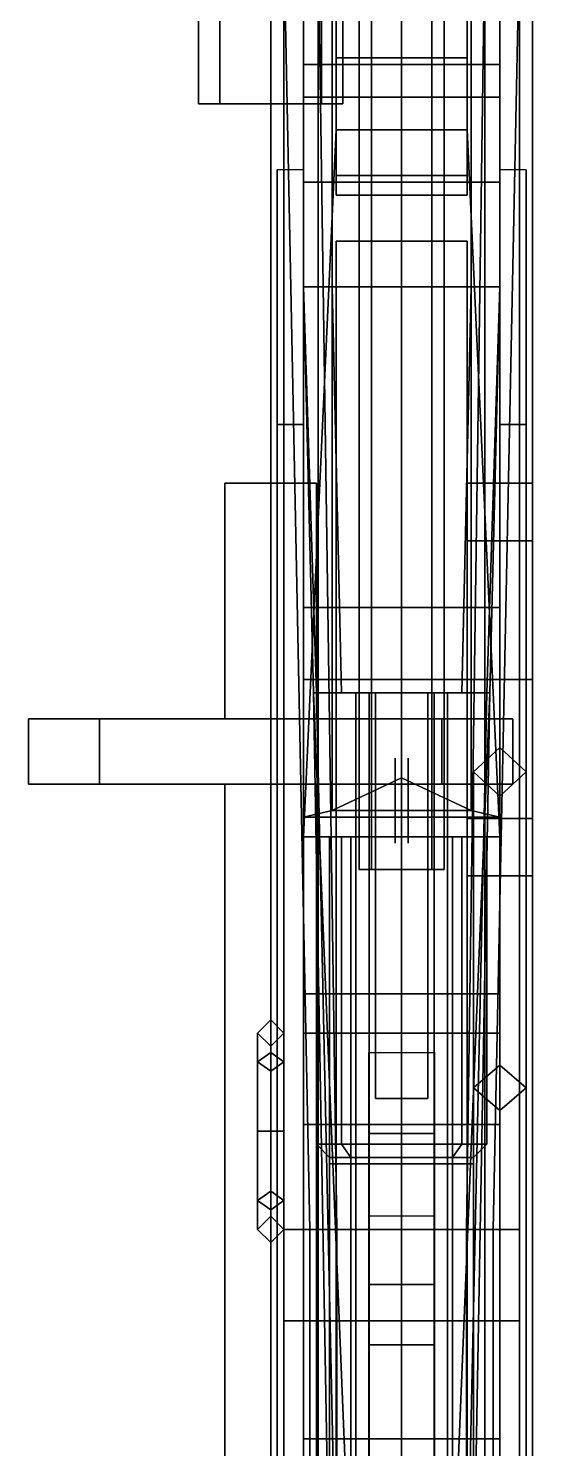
# Model space of a CAD drawing. Header units: millimetres. Extents: x -6.9 to 6.9, y -16.4 to 4.
# Drawn here: x -0.57 to 0.2, y -7.185 to -5.015 of the extents above; entities that cross this region are included whole.
import ezdxf

# ---------------------------------------------------------------- set-up
doc = ezdxf.new("R2010")
doc.units = ezdxf.units.MM
for name, color, linetype in [('mas_38', 7, 'Continuous'), ('mg_hotchkiss', 7, 'Continuous'), ('mg_sleeve', 5, 'Continuous'), ('mg_tripod', 7, 'Continuous'), ('mg_turret', 2, 'Continuous'), ('mle1924_29', 7, 'Continuous'), ('rifle_lebel', 7, 'Continuous'), ('rifle_mas', 7, 'Continuous'), ('scope', 2, 'Continuous')]:
    doc.layers.add(name, color=color, linetype=linetype)

msp = doc.modelspace()

# ---------------------------------------------------------------- linework, layer by layer
at = {"layer": 'mas_38'}
for points in [[(-0.046, -4.5, 0.046), (-0.065, -4.5), (-0.065, -6.3), (-0.046, -6.3, 0.046)], [(-0.065, -4.5), (-0.046, -4.5, -0.046), (-0.046, -6.3, -0.046), (-0.065, -6.3)], [(0, -4.5, 0.065), (-0.046, -4.5, 0.046), (-0.046, -6.3, 0.046), (0, -6.3, 0.065)], [(-0.046, -4.5, -0.046), (0, -4.5, -0.065), (0, -6.3, -0.065), (-0.046, -6.3, -0.046)], [(0.046, -4.5, 0.046), (0, -4.5, 0.065), (0, -6.3, 0.065), (0.046, -6.3, 0.046)], [(0, -4.5, -0.065), (0.046, -4.5, -0.046), (0.046, -6.3, -0.046), (0, -6.3, -0.065)], [(0.065, -4.5), (0.046, -4.5, 0.046), (0.046, -6.3, 0.046), (0.065, -6.3)], [(0.046, -4.5, -0.046), (0.065, -4.5), (0.065, -6.3), (0.046, -6.3, -0.046)], [(-0.01, -6.19, 0.235), (-0.01, -6.13, 0.05), (-0.01, -6.26, 0.05), (-0.01, -6.26, 0.21)], [(0.01, -6.13, 0.05), (0.01, -6.19, 0.235), (0.01, -6.26, 0.21), (0.01, -6.26, 0.05)], [(-0.046, -6.3, 0.046), (-0.065, -6.3), (-0.046, -6.3, -0.046), (0, -6.3, 0.065)], [(0, -6.3, 0.065), (-0.046, -6.3, -0.046), (0, -6.3, -0.065), (0.046, -6.3, 0.046)], [(0.046, -6.3, 0.046), (0, -6.3, -0.065), (0.046, -6.3, -0.046), (0.065, -6.3)]]:
    msp.add_3dface(points, dxfattribs=at)
at = {"layer": 'mg_hotchkiss'}
for points in [[(-0.15, -3.44, -0.95), (-0.15, -5.07, -0.95), (-0.15, -6.49, 0.14), (-0.15, -6.01, 0.14)], [(0.15, -3.44, -0.95), (0.15, -5.07, -0.95), (-0.15, -5.07, -0.95), (-0.15, -3.44, -0.95)], [(-0.15, -3.61, 0.16), (-0.15, -3.44, -0.95), (-0.15, -6.01, 0.14), (-0.15, -5.9, 0.16)], [(0.15, -6.49, 0.14), (0.15, -5.07, -0.95), (0.15, -3.44, -0.95), (0.15, -6.01, 0.14)], [(0.15, -6.01, 0.14), (0.15, -3.44, -0.95), (0.15, -3.61, 0.16), (0.15, -5.9, 0.16)], [(0.15, -5.9, 0.16), (0.15, -3.61, 0.16), (-0.15, -3.61, 0.16), (-0.15, -5.9, 0.16)], [(-0.15, -5.07, -0.95), (-0.15, -5.12, -0.99), (-0.15, -7.62, 0.21), (-0.15, -7.17, 0.26)], [(0.15, -7.17, 0.26), (0.15, -5.07, -0.95), (-0.15, -5.07, -0.95), (-0.15, -7.17, 0.26)], [(0.15, -5.07, -0.95), (0.15, -5.12, -0.99), (-0.15, -5.12, -0.99), (-0.15, -5.07, -0.95)], [(-0.15, -6.49, 0.14), (-0.15, -5.07, -0.95), (-0.15, -7.17, 0.26)], [(-0.15, -7.17, 0.26), (-0.15, -5.07, -0.95), (0.15, -5.07, -0.95), (0.15, -7.17, 0.26)], [(0.15, -7.62, 0.21), (0.15, -5.12, -0.99), (0.15, -5.07, -0.95), (0.15, -7.17, 0.26)], [(0.15, -7.17, 0.26), (0.15, -5.07, -0.95), (0.15, -6.49, 0.14), (0.15, -7.17, 0.26)], [(-0.15, -5.12, -0.99), (-0.15, -8.28, -0.99), (-0.15, -8.28, 0.38), (-0.15, -7.62, 0.21)], [(0.15, -5.12, -0.99), (0.15, -8.28, -0.99), (-0.15, -8.28, -0.99), (-0.15, -5.12, -0.99)], [(0.15, -8.28, 0.38), (0.15, -8.28, -0.99), (0.15, -5.12, -0.99), (0.15, -7.62, 0.21)], [(-0.15, -5.9, 0.16), (-0.15, -6.01, 0.14), (0.15, -6.01, 0.14), (0.15, -5.9, 0.16)], [(-0.15, -6.01, 0.14), (-0.15, -6.49, 0.14), (0.15, -6.49, 0.14), (0.15, -6.01, 0.14)], [(-0.15, -6.55, 0.25), (-0.15, -6.49, 0.21), (-0.15, -7.17, 0.26), (-0.15, -6.69, 0.26)], [(0.15, -6.55, 0.25), (0.15, -6.49, 0.21), (-0.15, -6.49, 0.21), (-0.15, -6.55, 0.25)], [(0.15, -6.49, 0.21), (0.15, -6.49, 0.14), (-0.15, -6.49, 0.14), (-0.15, -6.49, 0.21)], [(0.15, -7.17, 0.26), (0.15, -6.49, 0.21), (0.15, -6.55, 0.25), (0.15, -6.69, 0.26)], [(0.15, -7.17, 0.26), (0.15, -6.49, 0.14), (0.15, -6.49, 0.21), (0.15, -7.17, 0.26)], [(0.15, -6.69, 0.26), (0.15, -6.55, 0.25), (-0.15, -6.55, 0.25), (-0.15, -6.69, 0.26)], [(-0.15, -6.69, 0.26), (-0.15, -7.17, 0.26), (0.15, -7.17, 0.26), (0.15, -6.69, 0.26)], [(-0.15, -7.17, 0.26), (-0.15, -7.62, 0.21), (0.15, -7.62, 0.21), (0.15, -7.17, 0.26)]]:
    msp.add_3dface(points, dxfattribs=at)
at = {"layer": 'mg_sleeve'}
for points in [[(0.1, -5.34, -0.87), (0.1, -5.34, -1.24), (-0.1, -5.34, -1.24), (-0.1, -5.34, -0.87)], [(-0.1, -5.34, -0.87), (-0.1, -5.34, -1.24), (-0.1, -7.67, -1.24), (-0.1, -7.67, -0.87)], [(0.1, -7.67, -0.87), (0.1, -5.34, -0.87), (-0.1, -5.34, -0.87), (-0.1, -7.67, -0.87)], [(0.1, -5.34, -1.24), (0.1, -7.67, -1.24), (-0.1, -7.67, -1.24), (-0.1, -5.34, -1.24)], [(0.1, -7.67, -0.87), (0.1, -7.67, -1.24), (0.1, -5.34, -1.24), (0.1, -5.34, -0.87)], [(0.2, -5.7979, -1.1179), (0.2, -5.71, -1.33), (0.1, -5.71, -1.33), (0.1, -5.7979, -1.1179)], [(0.2, -5.71, -1.33), (0.2, -5.7979, -1.5421), (0.1, -5.7979, -1.5421), (0.1, -5.71, -1.33)], [(0.1, -5.7979, -1.5421), (0.1, -6.31, -1.33), (0.1, -6.2727, -1.24), (0.1, -5.71, -1.33)], [(0.1, -5.71, -1.33), (0.1, -6.2727, -1.24), (0.1, -6.2727, -1.24), (0.1, -5.7473, -1.24)], [(0.2, -5.71, -1.33), (0.2, -6.2221, -1.1179), (0.2, -6.31, -1.33), (0.2, -5.7979, -1.5421)], [(0.2, -5.7979, -1.1179), (0.2, -6.01, -1.03), (0.2, -6.2221, -1.1179), (0.2, -5.71, -1.33)], [(0.2, -6.01, -1.03), (0.2, -5.7979, -1.1179), (0.1, -5.7979, -1.1179), (0.1, -6.01, -1.03)], [(0.2, -5.7979, -1.5421), (0.2, -6.01, -1.63), (0.1, -6.01, -1.63), (0.1, -5.7979, -1.5421)], [(0.1, -6.01, -1.63), (0.1, -6.2221, -1.5421), (0.1, -6.31, -1.33), (0.1, -5.7979, -1.5421)], [(0.2, -5.7979, -1.5421), (0.2, -6.31, -1.33), (0.2, -6.2221, -1.5421), (0.2, -6.01, -1.63)], [(0.2, -6.2221, -1.1179), (0.2, -6.01, -1.03), (0.1, -6.01, -1.03), (0.1, -6.2221, -1.1179)], [(0.2, -6.01, -1.63), (0.2, -6.2221, -1.5421), (0.1, -6.2221, -1.5421), (0.1, -6.01, -1.63)], [(0.15, -6.599, -2.4275), (0.11, -6.6337, -2.4075), (0.11, -6.151, -1.5716), (0.15, -6.1138, -1.587)], [(0.19, -6.6337, -2.4075), (0.15, -6.599, -2.4275), (0.15, -6.1138, -1.587), (0.19, -6.151, -1.5716)], [(0.11, -6.6337, -2.4075), (0.15, -6.6683, -2.3875), (0.15, -6.1883, -1.5561), (0.11, -6.151, -1.5716)], [(0.15, -6.6683, -2.3875), (0.19, -6.6337, -2.4075), (0.19, -6.151, -1.5716), (0.15, -6.1883, -1.5561)], [(0.2, -6.31, -1.33), (0.2, -6.2221, -1.1179), (0.1, -6.2221, -1.1179), (0.1, -6.31, -1.33)], [(0.2, -6.2221, -1.5421), (0.2, -6.31, -1.33), (0.1, -6.31, -1.33), (0.1, -6.2221, -1.5421)], [(0.05, -6.58, -1.24), (0.05, -6.7034, -1.8202), (-0.05, -6.7034, -1.8202), (-0.05, -6.58, -1.24)], [(-0.05, -6.9344, -1.7245), (-0.05, -6.83, -1.24), (-0.05, -6.58, -1.24), (-0.05, -6.7034, -1.8202)], [(0.05, -6.7034, -1.8202), (0.05, -6.58, -1.24), (0.05, -6.83, -1.24), (0.05, -6.9344, -1.7245)], [(0.15, -6.599, -2.4275), (0.19, -6.6337, -2.4075), (0.15, -6.6683, -2.3875), (0.11, -6.6337, -2.4075)], [(0.05, -6.7034, -1.8202), (0.05, -7.0264, -2.3036), (-0.05, -7.0264, -2.3036), (-0.05, -6.7034, -1.8202)], [(-0.05, -7.2032, -2.1268), (-0.05, -6.9344, -1.7245), (-0.05, -6.7034, -1.8202), (-0.05, -7.0264, -2.3036)], [(0.05, -7.0264, -2.3036), (0.05, -6.7034, -1.8202), (0.05, -6.9344, -1.7245), (0.05, -7.2032, -2.1268)], [(0.05, -6.9344, -1.7245), (0.05, -6.83, -1.24), (-0.05, -6.83, -1.24), (-0.05, -6.9344, -1.7245)], [(0.05, -7.2032, -2.1268), (0.05, -6.9344, -1.7245), (-0.05, -6.9344, -1.7245), (-0.05, -7.2032, -2.1268)], [(0.05, -7.0264, -2.3036), (0.05, -7.5098, -2.6266), (-0.05, -7.5098, -2.6266), (-0.05, -7.0264, -2.3036)], [(-0.05, -7.6055, -2.3956), (-0.05, -7.2032, -2.1268), (-0.05, -7.0264, -2.3036), (-0.05, -7.5098, -2.6266)], [(0.05, -7.5098, -2.6266), (0.05, -7.0264, -2.3036), (0.05, -7.2032, -2.1268), (0.05, -7.6055, -2.3956)]]:
    msp.add_3dface(points, dxfattribs=at)
at = {"layer": 'mg_tripod'}
for points in [[(0, -0.5696, -6.6471), (-0.2, -0.652, -6.8296), (-0.2, -7.54, -3.32), (0, -7.4492, -3.1418)], [(0.2, -0.652, -6.8296), (0, -0.5696, -6.6471), (0, -7.4492, -3.1418), (0.2, -7.54, -3.32)], [(-0.2, -0.652, -6.8296), (0, -0.7344, -7.0121), (0, -7.6308, -3.4982), (-0.2, -7.54, -3.32)], [(0, -0.7344, -7.0121), (0.2, -0.652, -6.8296), (0.2, -7.54, -3.32), (0, -7.6308, -3.4982)], [(-0.19, -5.2309, -4.45), (-0.19, -7.7509, -4.2906), (-0.19, -7.7509, -4.0309), (-0.19, -5.62, -4.25)], [(-0.19, -5.2309, -4.45), (-0.19, -5.62, -4.25), (-0.15, -5.62, -4.25), (-0.15, -5.2309, -4.45)], [(-0.15, -7.7509, -4.2906), (-0.15, -5.2309, -4.45), (-0.15, -5.62, -4.25), (-0.15, -7.7509, -4.0309)], [(0.15, -5.2309, -4.45), (0.15, -7.7509, -4.2906), (0.15, -7.7509, -4.0309), (0.15, -5.62, -4.25)], [(0.15, -5.2309, -4.45), (0.15, -5.62, -4.25), (0.19, -5.62, -4.25), (0.19, -5.2309, -4.45)], [(0.19, -7.7509, -4.2906), (0.19, -5.2309, -4.45), (0.19, -5.62, -4.25), (0.19, -7.7509, -4.0309)], [(-0.19, -5.62, -4.25), (-0.19, -7.7509, -4.0309), (-0.15, -7.7509, -4.0309), (-0.15, -5.62, -4.25)], [(0.15, -5.62, -4.25), (0.15, -7.7509, -4.0309), (0.19, -7.7509, -4.0309), (0.19, -5.62, -4.25)]]:
    msp.add_3dface(points, dxfattribs=at)
at = {"layer": 'mg_turret'}
for points in [[(-0.2, -5.71, -2.55), (-0.27, -5.71, -2.62), (-0.27, -6.07, -2.62), (-0.2, -6.07, -2.55)], [(-0.27, -5.71, -2.62), (-0.2, -5.71, -2.69), (-0.2, -6.07, -2.69), (-0.27, -6.07, -2.62)], [(-0.27, -5.71, -2.62), (-0.2, -5.71, -2.55), (-0.13, -5.71, -2.62), (-0.2, -5.71, -2.69)], [(-0.13, -5.71, -2.62), (-0.2, -5.71, -2.55), (-0.2, -6.07, -2.55), (-0.13, -6.07, -2.62)], [(-0.2, -5.71, -2.69), (-0.13, -5.71, -2.62), (-0.13, -6.07, -2.62), (-0.2, -6.07, -2.69)], [(-0.4616, -6.07, -2.5684), (-0.57, -6.07, -2.83), (-0.57, -6.17, -2.83), (-0.4616, -6.17, -2.5684)], [(-0.57, -6.07, -2.83), (-0.4616, -6.07, -3.0916), (-0.4616, -6.17, -3.0916), (-0.57, -6.17, -2.83)], [(-0.4616, -6.07, -2.5684), (-0.2, -6.07, -2.46), (0.0616, -6.07, -2.5684), (-0.57, -6.07, -2.83)], [(-0.57, -6.07, -2.83), (0.0616, -6.07, -2.5684), (0.17, -6.07, -2.83), (-0.4616, -6.07, -3.0916)], [(-0.2, -6.07, -2.46), (-0.4616, -6.07, -2.5684), (-0.4616, -6.17, -2.5684), (-0.2, -6.17, -2.46)], [(-0.4616, -6.07, -3.0916), (-0.2, -6.07, -3.2), (-0.2, -6.17, -3.2), (-0.4616, -6.17, -3.0916)], [(-0.4616, -6.07, -3.0916), (0.17, -6.07, -2.83), (0.0616, -6.07, -3.0916), (-0.2, -6.07, -3.2)], [(0.0616, -6.07, -2.5684), (-0.2, -6.07, -2.46), (-0.2, -6.17, -2.46), (0.0616, -6.17, -2.5684)], [(-0.2, -6.07, -3.2), (0.0616, -6.07, -3.0916), (0.0616, -6.17, -3.0916), (-0.2, -6.17, -3.2)], [(0.17, -6.07, -2.83), (0.0616, -6.07, -2.5684), (0.0616, -6.17, -2.5684), (0.17, -6.17, -2.83)], [(0.0616, -6.07, -3.0916), (0.17, -6.07, -2.83), (0.17, -6.17, -2.83), (0.0616, -6.17, -3.0916)], [(0.0616, -6.17, -3.0916), (-0.57, -6.17, -2.83), (-0.4616, -6.17, -3.0916), (-0.2, -6.17, -3.2)], [(0.17, -6.17, -2.83), (-0.4616, -6.17, -2.5684), (-0.57, -6.17, -2.83), (0.0616, -6.17, -3.0916)], [(0.0616, -6.17, -2.5684), (-0.2, -6.17, -2.46), (-0.4616, -6.17, -2.5684), (0.17, -6.17, -2.83)], [(-0.2, -6.17, -2.76), (-0.27, -6.17, -2.83), (-0.27, -7.36, -2.83), (-0.2, -7.36, -2.76)], [(-0.27, -6.17, -2.83), (-0.2, -6.17, -2.9), (-0.2, -7.36, -2.9), (-0.27, -7.36, -2.83)], [(-0.13, -6.17, -2.83), (-0.2, -6.17, -2.76), (-0.2, -7.36, -2.76), (-0.13, -7.36, -2.83)], [(-0.2, -6.17, -2.9), (-0.13, -6.17, -2.83), (-0.13, -7.36, -2.83), (-0.2, -7.36, -2.9)]]:
    msp.add_3dface(points, dxfattribs=at)
at = {"layer": 'mle1924_29'}
for points in [[(-0.15, -5.13, -0.51), (-0.15, -5.29, -0.31), (-0.15, -4.07, 0.29), (-0.15, -2.78, -0.51)], [(0.15, -4.07, 0.29), (0.15, -5.29, -0.31), (0.15, -5.13, -0.51), (0.15, -2.78, -0.51)], [(-0.15, -5.29, -0.31), (-0.15, -5.7, -0.31), (-0.15, -6.25, 0.29), (-0.15, -4.07, 0.29)], [(-0.15, -4.07, 0.29), (-0.15, -6.25, 0.29), (-0.1, -5.17, 0.29), (-0.1, -4.21, 0.29)], [(0.1, -4.21, 0.29), (0.1, -5.17, 0.29), (0.15, -6.25, 0.29), (0.15, -4.07, 0.29)], [(0.15, -6.25, 0.29), (0.15, -5.7, -0.31), (0.15, -5.29, -0.31), (0.15, -4.07, 0.29)], [(-0.1, -4.38, 1.97), (-0.1, -4.21, 0.29), (-0.1, -5.17, 0.29), (-0.1, -5.27, 1.67)], [(0.1, -4.21, 0.29), (0.1, -4.38, 1.97), (0.1, -5.27, 1.67), (0.1, -5.17, 0.29)], [(-0.1, -4.38, 1.97), (-0.1, -5.27, 1.67), (-0.1, -5.06, 1.77), (-0.1, -4.53, 1.94)], [(0.1, -4.53, 1.94), (0.1, -5.06, 1.77), (0.1, -5.27, 1.67), (0.1, -4.38, 1.97)], [(-0.1, -4.53, 1.94), (-0.1, -5.06, 1.77), (0.1, -5.06, 1.77), (0.1, -4.53, 1.94)], [(-0.15, -4.72, -0.74), (-0.15, -6.22, -0.74), (-0.15, -5.13, -0.51), (-0.15, -4.72, -0.51)], [(-0.15, -4.72, -0.74), (-0.1061, -4.74, -0.8761), (-0.1061, -6.21, -0.8761), (-0.15, -6.22, -0.74)], [(0.1061, -4.74, -0.8761), (0.15, -4.72, -0.74), (0.15, -6.22, -0.74), (0.1061, -6.21, -0.8761)], [(0.15, -5.13, -0.51), (0.15, -6.22, -0.74), (0.15, -4.72, -0.74), (0.15, -4.72, -0.51)], [(-0.1061, -4.74, -0.8761), (0, -4.94, -0.92), (0, -6.16, -0.92), (-0.1061, -6.21, -0.8761)], [(0, -4.94, -0.92), (0.1061, -4.74, -0.8761), (0.1061, -6.21, -0.8761), (0, -6.16, -0.92)], [(-0.1, -5.06, 1.77), (-0.1, -5.24, 1.69), (0.1, -5.24, 1.69), (0.1, -5.06, 1.77)], [(-0.1, -5.06, 1.77), (-0.1, -5.06, 1.77), (-0.1, -5.27, 1.67), (-0.1, -5.24, 1.69)], [(0.1, -5.24, 1.69), (0.1, -5.27, 1.67), (0.1, -5.06, 1.77)], [(-0.15, -5.13, -0.51), (-0.15, -6.22, -0.74), (-0.15, -5.84, -0.43), (-0.15, -5.29, -0.31)], [(0.15, -5.84, -0.43), (0.15, -6.22, -0.74), (0.15, -5.13, -0.51), (0.15, -5.29, -0.31)], [(-0.1, -5.17, 0.29), (-0.15, -6.25, 0.29), (0.15, -6.25, 0.29), (0.1, -5.17, 0.29)], [(-0.1, -5.27, 1.67), (-0.1, -5.17, 0.29), (0.1, -5.17, 0.29), (0.1, -5.27, 1.67)], [(-0.1, -5.24, 1.69), (-0.1, -5.27, 1.67), (0.1, -5.27, 1.67), (0.1, -5.24, 1.69)], [(-0.15, -5.29, -0.31), (-0.15, -5.84, -0.43), (-0.15, -5.7, -0.31), (-0.15, -5.29, -0.31)], [(0.15, -5.7, -0.31), (0.15, -5.84, -0.43), (0.15, -5.29, -0.31)], [(-0.15, -5.84, -0.43), (-0.15, -6.25, -0.43), (-0.15, -6.25, 0.29), (-0.15, -5.7, -0.31)], [(0.15, -6.25, 0.29), (0.15, -6.25, -0.43), (0.15, -5.84, -0.43), (0.15, -5.7, -0.31)], [(-0.15, -6.22, -0.74), (-0.15, -6.22, -0.74), (-0.15, -6.25, -0.43), (-0.15, -5.84, -0.43)], [(0.15, -6.25, -0.43), (0.15, -6.22, -0.74), (0.15, -6.22, -0.74), (0.15, -5.84, -0.43)], [(-0.1061, -6.21, -0.8761), (0, -6.16, -0.92), (0, -6.16, -0.92), (0.1061, -6.21, -0.8761)], [(-0.15, -6.22, -0.74), (-0.1061, -6.21, -0.8761), (0.1061, -6.21, -0.8761), (0.15, -6.22, -0.74)], [(-0.15, -6.25, -0.43), (-0.15, -6.22, -0.74), (0.15, -6.22, -0.74), (0.15, -6.25, -0.43)], [(-0.15, -6.25, 0.29), (-0.15, -6.25, -0.43), (0.15, -6.25, -0.43), (0.15, -6.25, 0.29)], [(-0.0919, -6.72, -0.3619), (-0.13, -6.72, -0.27), (-0.13, -6.25, -0.27), (-0.0919, -6.25, -0.3619)], [(-0.13, -6.72, -0.27), (-0.0919, -6.72, -0.1781), (-0.0919, -6.25, -0.1781), (-0.13, -6.25, -0.27)], [(-0.0778, -6.25, 0.0778), (-0.11, -6.25), (-0.11, -7.79), (-0.0778, -7.79, 0.0778)], [(-0.11, -6.25), (-0.0778, -6.25, -0.0778), (-0.0778, -7.79, -0.0778), (-0.11, -7.79)], [(0, -6.72, -0.4), (-0.0919, -6.72, -0.3619), (-0.0919, -6.25, -0.3619), (0, -6.25, -0.4)], [(-0.0919, -6.72, -0.1781), (0, -6.72, -0.14), (0, -6.25, -0.14), (-0.0919, -6.25, -0.1781)], [(0, -6.25, 0.11), (-0.0778, -6.25, 0.0778), (-0.0778, -7.79, 0.0778), (0, -7.79, 0.11)], [(-0.0778, -6.25, -0.0778), (0, -6.25, -0.11), (0, -7.79, -0.11), (-0.0778, -7.79, -0.0778)], [(0.0778, -6.25, 0.0778), (0, -6.25, 0.11), (0, -7.79, 0.11), (0.0778, -7.79, 0.0778)], [(0, -6.25, -0.11), (0.0778, -6.25, -0.0778), (0.0778, -7.79, -0.0778), (0, -7.79, -0.11)], [(0.0919, -6.72, -0.3619), (0, -6.72, -0.4), (0, -6.25, -0.4), (0.0919, -6.25, -0.3619)], [(0, -6.72, -0.14), (0.0919, -6.72, -0.1781), (0.0919, -6.25, -0.1781), (0, -6.25, -0.14)], [(0.11, -6.25), (0.0778, -6.25, 0.0778), (0.0778, -7.79, 0.0778), (0.11, -7.79)], [(0.0778, -6.25, -0.0778), (0.11, -6.25), (0.11, -7.79), (0.0778, -7.79, -0.0778)], [(0.13, -6.72, -0.27), (0.0919, -6.72, -0.3619), (0.0919, -6.25, -0.3619), (0.13, -6.25, -0.27)], [(0.0919, -6.72, -0.1781), (0.13, -6.72, -0.27), (0.13, -6.25, -0.27), (0.0919, -6.25, -0.1781)], [(-0.0919, -6.72, -0.1781), (-0.13, -6.72, -0.27), (-0.11, -6.74, -0.27), (-0.0778, -6.74, -0.1922)], [(-0.13, -6.72, -0.27), (-0.0919, -6.72, -0.3619), (-0.0778, -6.74, -0.3478), (-0.11, -6.74, -0.27)], [(0, -6.72, -0.14), (-0.0919, -6.72, -0.1781), (-0.0778, -6.74, -0.1922), (0, -6.74, -0.16)], [(-0.0919, -6.72, -0.3619), (0, -6.72, -0.4), (0, -6.74, -0.38), (-0.0778, -6.74, -0.3478)], [(0.0919, -6.72, -0.1781), (0, -6.72, -0.14), (0, -6.74, -0.16), (0.0778, -6.74, -0.1922)], [(0, -6.72, -0.4), (0.0919, -6.72, -0.3619), (0.0778, -6.74, -0.3478), (0, -6.74, -0.38)], [(0.13, -6.72, -0.27), (0.0919, -6.72, -0.1781), (0.0778, -6.74, -0.1922), (0.11, -6.74, -0.27)], [(0.0919, -6.72, -0.3619), (0.13, -6.72, -0.27), (0.11, -6.74, -0.27), (0.0778, -6.74, -0.3478)], [(-0.0778, -6.75, -0.1922), (-0.11, -6.75, -0.27), (-0.11, -9.06, -0.27), (-0.0778, -9.06, -0.1922)], [(-0.11, -6.75, -0.27), (-0.0778, -6.75, -0.3478), (-0.0778, -9.06, -0.3478), (-0.11, -9.06, -0.27)], [(0, -6.75, -0.16), (-0.0778, -6.75, -0.1922), (-0.0778, -9.06, -0.1922), (0, -9.06, -0.16)], [(-0.0778, -6.75, -0.3478), (0, -6.75, -0.38), (0, -9.06, -0.38), (-0.0778, -9.06, -0.3478)], [(0.0778, -6.75, -0.1922), (0, -6.75, -0.16), (0, -9.06, -0.16), (0.0778, -9.06, -0.1922)], [(0, -6.75, -0.38), (0.0778, -6.75, -0.3478), (0.0778, -9.06, -0.3478), (0, -9.06, -0.38)], [(0.11, -6.75, -0.27), (0.0778, -6.75, -0.1922), (0.0778, -9.06, -0.1922), (0.11, -9.06, -0.27)], [(0.0778, -6.75, -0.3478), (0.11, -6.75, -0.27), (0.11, -9.06, -0.27), (0.0778, -9.06, -0.3478)]]:
    msp.add_3dface(points, dxfattribs=at)
at = {"layer": 'rifle_lebel'}
for points in [[(-0.1061, -4.92, 0.1361), (-0.15, -4.92, 0.03), (-0.15, -5.41, 0.03), (-0.1061, -5.41, 0.1361)], [(-0.15, -4.92, 0.03), (-0.15, -4.92, -0.38), (-0.15, -5.25, -0.38), (-0.15, -5.25, -0.04)], [(-0.15, -4.92, -0.38), (0, -4.92, -0.42), (0, -5.25, -0.42), (-0.15, -5.25, -0.38)], [(0, -4.92, 0.18), (-0.1061, -4.92, 0.1361), (-0.1061, -5.41, 0.1361), (0, -5.41, 0.18)], [(0.1061, -4.92, 0.1361), (0, -4.92, 0.18), (0, -5.41, 0.18), (0.1061, -5.41, 0.1361)], [(0, -4.92, -0.42), (0.15, -4.92, -0.38), (0.15, -5.25, -0.38), (0, -5.25, -0.42)], [(0.15, -4.92, 0.03), (0.1061, -4.92, 0.1361), (0.1061, -5.41, 0.1361), (0.15, -5.41, 0.03)], [(0.15, -4.92, -0.38), (0.15, -4.92, 0.03), (0.15, -5.25, -0.04), (0.15, -5.25, -0.38)], [(-0.15, -5.25, -0.04), (-0.15, -5.25, -0.38), (-0.15, -5.41, -0.38), (-0.15, -5.41, 0.03)], [(-0.15, -5.25, -0.38), (0, -5.25, -0.42), (0, -5.41, -0.42), (-0.15, -5.41, -0.38)], [(0, -5.25, -0.42), (0.15, -5.25, -0.38), (0.15, -5.41, -0.38), (0, -5.41, -0.42)], [(0.15, -5.25, -0.38), (0.15, -5.25, -0.04), (0.15, -5.41, 0.03), (0.15, -5.41, -0.38)], [(-0.13, -6.03, 0.03), (-0.0919, -6.03, 0.1219), (-0.1061, -5.41, 0.1361), (-0.15, -5.41, 0.03)], [(-0.1346, -6.03, -0.38), (-0.13, -6.03, 0.03), (-0.15, -5.41, 0.03), (-0.15, -5.41, -0.38)], [(0, -6.03, -0.42), (-0.1346, -6.03, -0.38), (-0.15, -5.41, -0.38), (0, -5.41, -0.42)], [(-0.0919, -6.03, 0.1219), (0, -6.03, 0.16), (0, -5.41, 0.18), (-0.1061, -5.41, 0.1361)], [(0, -6.03, 0.16), (0.0919, -6.03, 0.1219), (0.1061, -5.41, 0.1361), (0, -5.41, 0.18)], [(0.1346, -6.03, -0.38), (0, -6.03, -0.42), (0, -5.41, -0.42), (0.15, -5.41, -0.38)], [(0.0919, -6.03, 0.1219), (0.13, -6.03, 0.03), (0.15, -5.41, 0.03), (0.1061, -5.41, 0.1361)], [(0.13, -6.03, 0.03), (0.1346, -6.03, -0.38), (0.15, -5.41, -0.38), (0.15, -5.41, 0.03)], [(-0.1346, -6.03, -0.38), (0, -6.03, -0.42), (0, -7.42, -0.38), (-0.0778, -7.42, -0.3478)], [(-0.1346, -6.03, -0.38), (-0.1346, -6.03, -0.38), (-0.0778, -7.42, -0.3478), (-0.11, -7.42, -0.27)], [(-0.13, -6.03, 0.03), (-0.1346, -6.03, -0.38), (-0.11, -7.42, -0.27), (-0.1, -7.42)], [(-0.07, -6.03, 0.03), (-0.13, -6.03, 0.03), (-0.1, -7.42), (-0.07, -7.42, 0.02)], [(-0.0495, -6.03, 0.0695), (-0.07, -6.03, 0.03), (-0.07, -7.42, 0.02), (-0.0495, -7.42, 0.0695)], [(0, -6.03, 0.09), (-0.0495, -6.03, 0.0695), (-0.0495, -7.42, 0.0695), (0, -7.42, 0.09)], [(-0.04, -6.03, 0.2), (-0.04, -6.03, 0.0734), (-0.04, -6.65, 0.0734), (-0.04, -6.65, 0.2)], [(0, -6.03, 0.16), (-0.04, -6.03, 0.1434), (-0.04, -6.03, 0.2), (0.04, -6.03, 0.2)], [(0.04, -6.03, 0.2), (-0.04, -6.03, 0.2), (-0.04, -6.65, 0.2), (0.04, -6.65, 0.2)], [(0.0495, -6.03, 0.0695), (0, -6.03, 0.09), (0, -7.42, 0.09), (0.0495, -7.42, 0.0695)], [(0, -6.03, -0.42), (0.1346, -6.03, -0.38), (0.0778, -7.42, -0.3478), (0, -7.42, -0.38)], [(0.04, -6.03, 0.0734), (0.04, -6.03, 0.2), (0.04, -6.65, 0.2), (0.04, -6.65, 0.0734)], [(0.07, -6.03, 0.03), (0.0495, -6.03, 0.0695), (0.0495, -7.42, 0.0695), (0.07, -7.42, 0.02)], [(0.13, -6.03, 0.03), (0.07, -6.03, 0.03), (0.07, -7.42, 0.02), (0.1, -7.42)], [(0.1346, -6.03, -0.38), (0.1346, -6.03, -0.38), (0.11, -7.42, -0.27), (0.0778, -7.42, -0.3478)], [(0.1346, -6.03, -0.38), (0.13, -6.03, 0.03), (0.1, -7.42), (0.11, -7.42, -0.27)], [(-0.04, -6.65, 0.0734), (0, -6.65, 0.09), (-0.04, -6.65, 0.2)], [(0, -6.65, 0.09), (0.04, -6.65, 0.0734), (0.04, -6.65, 0.2), (-0.04, -6.65, 0.2)]]:
    msp.add_3dface(points, dxfattribs=at)
at = {"layer": 'rifle_mas'}
for points in [[(-0.1273, -4.88, 0.1373), (-0.18, -4.88, 0.01), (-0.14, -6.85, 0.01), (-0.099, -6.85, 0.109)], [(-0.1273, -6.85, -0.2973), (-0.18, -6.85, -0.17), (-0.18, -4.88, -0.29), (-0.1273, -4.88, -0.4173)], [(-0.18, -6.85, -0.17), (-0.14, -6.85, 0.01), (-0.18, -4.88, 0.01), (-0.18, -4.88, -0.29)], [(0, -4.88, 0.19), (-0.1273, -4.88, 0.1373), (-0.099, -6.85, 0.109), (0, -6.85, 0.15)], [(0, -6.85, -0.35), (-0.1273, -6.85, -0.2973), (-0.1273, -4.88, -0.4173), (0, -4.88, -0.47)], [(0.1273, -4.88, 0.1373), (0, -4.88, 0.19), (0, -6.85, 0.15), (0.099, -6.85, 0.109)], [(0.1273, -6.85, -0.2973), (0, -6.85, -0.35), (0, -4.88, -0.47), (0.1273, -4.88, -0.4173)], [(0.18, -4.88, 0.01), (0.1273, -4.88, 0.1373), (0.099, -6.85, 0.109), (0.14, -6.85, 0.01)], [(0.18, -6.85, -0.17), (0.1273, -6.85, -0.2973), (0.1273, -4.88, -0.4173), (0.18, -4.88, -0.29)], [(0.14, -6.85, 0.01), (0.18, -6.85, -0.17), (0.18, -4.88, -0.29), (0.18, -4.88, 0.01)], [(-0.2, -6.5798, -0.1802), (-0.22, -6.5939, -0.1661), (-0.22, -6.55, -0.06), (-0.2, -6.53, -0.06)], [(-0.2, -6.53, -0.06), (-0.22, -6.55, -0.06), (-0.22, -6.5939, 0.0461), (-0.2, -6.5798, 0.0602)], [(-0.18, -6.5939, -0.1661), (-0.2, -6.5798, -0.1802), (-0.2, -6.53, -0.06), (-0.18, -6.55, -0.06)], [(-0.18, -6.55, -0.06), (-0.2, -6.53, -0.06), (-0.2, -6.5798, 0.0602), (-0.18, -6.5939, 0.0461)], [(-0.22, -6.5939, -0.1661), (-0.2, -6.6081, -0.1519), (-0.2, -6.57, -0.06), (-0.22, -6.55, -0.06)], [(-0.22, -6.55, -0.06), (-0.2, -6.57, -0.06), (-0.2, -6.6081, 0.0319), (-0.22, -6.5939, 0.0461)], [(-0.2, -6.6081, -0.1519), (-0.18, -6.5939, -0.1661), (-0.18, -6.55, -0.06), (-0.2, -6.57, -0.06)], [(-0.2, -6.57, -0.06), (-0.18, -6.55, -0.06), (-0.18, -6.5939, 0.0461), (-0.2, -6.6081, 0.0319)], [(-0.2, -6.7, -0.23), (-0.22, -6.7, -0.21), (-0.22, -6.5939, -0.1661), (-0.2, -6.5798, -0.1802)], [(-0.2, -6.5798, 0.0602), (-0.22, -6.5939, 0.0461), (-0.22, -6.7, 0.09), (-0.2, -6.7, 0.11)], [(-0.22, -6.7, -0.21), (-0.2, -6.7, -0.19), (-0.2, -6.6081, -0.1519), (-0.22, -6.5939, -0.1661)], [(-0.22, -6.5939, 0.0461), (-0.2, -6.6081, 0.0319), (-0.2, -6.7, 0.07), (-0.22, -6.7, 0.09)], [(-0.18, -6.7, -0.21), (-0.2, -6.7, -0.23), (-0.2, -6.5798, -0.1802), (-0.18, -6.5939, -0.1661)], [(-0.18, -6.5939, 0.0461), (-0.2, -6.5798, 0.0602), (-0.2, -6.7, 0.11), (-0.18, -6.7, 0.09)], [(-0.2, -6.7, -0.19), (-0.18, -6.7, -0.21), (-0.18, -6.5939, -0.1661), (-0.2, -6.6081, -0.1519)], [(-0.2, -6.6081, 0.0319), (-0.18, -6.5939, 0.0461), (-0.18, -6.7, 0.09), (-0.2, -6.7, 0.07)], [(-0.22, -6.8061, -0.1661), (-0.2, -6.7919, -0.1519), (-0.2, -6.7, -0.19), (-0.22, -6.7, -0.21)], [(-0.2, -6.8202, -0.1802), (-0.22, -6.8061, -0.1661), (-0.22, -6.7, -0.21), (-0.2, -6.7, -0.23)], [(-0.22, -6.7, 0.09), (-0.2, -6.7, 0.07), (-0.2, -6.7919, 0.0319), (-0.22, -6.8061, 0.0461)], [(-0.2, -6.7, 0.11), (-0.22, -6.7, 0.09), (-0.22, -6.8061, 0.0461), (-0.2, -6.8202, 0.0602)], [(-0.2, -6.7919, -0.1519), (-0.18, -6.8061, -0.1661), (-0.18, -6.7, -0.21), (-0.2, -6.7, -0.19)], [(-0.18, -6.8061, -0.1661), (-0.2, -6.8202, -0.1802), (-0.2, -6.7, -0.23), (-0.18, -6.7, -0.21)], [(-0.2, -6.7, 0.07), (-0.18, -6.7, 0.09), (-0.18, -6.8061, 0.0461), (-0.2, -6.7919, 0.0319)], [(-0.18, -6.7, 0.09), (-0.2, -6.7, 0.11), (-0.2, -6.8202, 0.0602), (-0.18, -6.8061, 0.0461)], [(-0.22, -6.85, -0.06), (-0.2, -6.83, -0.06), (-0.2, -6.7919, -0.1519), (-0.22, -6.8061, -0.1661)], [(-0.22, -6.8061, 0.0461), (-0.2, -6.7919, 0.0319), (-0.2, -6.83, -0.06), (-0.22, -6.85, -0.06)], [(-0.2, -6.83, -0.06), (-0.18, -6.85, -0.06), (-0.18, -6.8061, -0.1661), (-0.2, -6.7919, -0.1519)], [(-0.2, -6.7919, 0.0319), (-0.18, -6.8061, 0.0461), (-0.18, -6.85, -0.06), (-0.2, -6.83, -0.06)], [(-0.2, -6.87, -0.06), (-0.22, -6.85, -0.06), (-0.22, -6.8061, -0.1661), (-0.2, -6.8202, -0.1802)], [(-0.2, -6.8202, 0.0602), (-0.22, -6.8061, 0.0461), (-0.22, -6.85, -0.06), (-0.2, -6.87, -0.06)], [(-0.18, -6.85, -0.06), (-0.2, -6.87, -0.06), (-0.2, -6.8202, -0.1802), (-0.18, -6.8061, -0.1661)], [(-0.18, -6.8061, 0.0461), (-0.2, -6.8202, 0.0602), (-0.2, -6.87, -0.06), (-0.18, -6.85, -0.06)], [(-0.18, -6.85, -0.17), (-0.1273, -6.85, -0.2973), (-0.1273, -6.99, -0.2973), (-0.18, -6.99, -0.17)], [(-0.14, -6.85, 0.01), (-0.18, -6.85, -0.17), (-0.18, -6.99, -0.17), (-0.14, -6.99, 0.01)], [(-0.099, -6.85, 0.109), (-0.14, -6.85, 0.01), (-0.14, -6.99, 0.01), (-0.099, -6.99, 0.109)], [(-0.1273, -6.85, -0.2973), (0, -6.85, -0.35), (0, -6.99, -0.35), (-0.1273, -6.99, -0.2973)], [(0, -6.85, 0.15), (-0.099, -6.85, 0.109), (-0.099, -6.99, 0.109), (0, -6.99, 0.15)], [(0, -6.85, -0.35), (0.1273, -6.85, -0.2973), (0.1273, -6.99, -0.2973), (0, -6.99, -0.35)], [(0.099, -6.85, 0.109), (0, -6.85, 0.15), (0, -6.99, 0.15), (0.099, -6.99, 0.109)], [(0.14, -6.85, 0.01), (0.099, -6.85, 0.109), (0.099, -6.99, 0.109), (0.14, -6.99, 0.01)], [(0.1273, -6.85, -0.2973), (0.18, -6.85, -0.17), (0.18, -6.99, -0.17), (0.1273, -6.99, -0.2973)], [(0.18, -6.85, -0.17), (0.14, -6.85, 0.01), (0.14, -6.99, 0.01), (0.18, -6.99, -0.17)], [(-0.18, -6.99, -0.17), (-0.1273, -6.99, -0.2973), (-0.1273, -8.84, -0.2673), (-0.18, -8.84, -0.14)], [(-0.14, -6.99, 0.01), (-0.18, -6.99, -0.17), (-0.18, -8.84, -0.14), (-0.14, -8.84)], [(-0.099, -6.99, 0.109), (-0.14, -6.99, 0.01), (-0.14, -8.84), (-0.099, -8.84, 0.099)], [(-0.1273, -6.99, -0.2973), (0, -6.99, -0.35), (0, -8.84, -0.32), (-0.1273, -8.84, -0.2673)], [(0, -6.99, 0.15), (-0.099, -6.99, 0.109), (-0.099, -8.84, 0.099), (0, -8.84, 0.14)], [(0.099, -6.99, 0.109), (0, -6.99, 0.15), (0, -8.84, 0.14), (0.099, -8.84, 0.099)], [(0, -6.99, -0.35), (0.1273, -6.99, -0.2973), (0.1273, -8.84, -0.2673), (0, -8.84, -0.32)], [(0.14, -6.99, 0.01), (0.099, -6.99, 0.109), (0.099, -8.84, 0.099), (0.14, -8.84)], [(0.1273, -6.99, -0.2973), (0.18, -6.99, -0.17), (0.18, -8.84, -0.14), (0.1273, -8.84, -0.2673)], [(0.18, -6.99, -0.17), (0.14, -6.99, 0.01), (0.14, -8.84), (0.18, -8.84, -0.14)]]:
    msp.add_3dface(points, dxfattribs=at)
at = {"layer": 'scope'}
for points in [[(-0.31, -5.13, 0.35), (-0.2778, -5.13, 0.4278), (-0.2778, -4.82, 0.4278), (-0.31, -4.82, 0.35)], [(-0.2778, -5.13, 0.2722), (-0.31, -5.13, 0.35), (-0.31, -4.82, 0.35), (-0.2778, -4.82, 0.2722)], [(-0.2778, -5.13, 0.4278), (-0.2, -5.13, 0.46), (-0.2, -4.82, 0.46), (-0.2778, -4.82, 0.4278)], [(-0.2, -5.13, 0.24), (-0.2778, -5.13, 0.2722), (-0.2778, -4.82, 0.2722), (-0.2, -4.82, 0.24)], [(-0.2, -5.13, 0.46), (-0.1222, -5.13, 0.4278), (-0.1222, -4.82, 0.4278), (-0.2, -4.82, 0.46)], [(-0.1222, -5.13, 0.2722), (-0.2, -5.13, 0.24), (-0.2, -4.82, 0.24), (-0.1222, -4.82, 0.2722)], [(-0.1222, -5.13, 0.4278), (-0.09, -5.13, 0.35), (-0.09, -4.82, 0.35), (-0.1222, -4.82, 0.4278)], [(-0.09, -5.13, 0.35), (-0.1222, -5.13, 0.2722), (-0.1222, -4.82, 0.2722), (-0.09, -4.82, 0.35)], [(-0.31, -5.13, 0.35), (-0.1222, -5.13, 0.2722), (-0.09, -5.13, 0.35), (-0.2778, -5.13, 0.4278)], [(-0.2778, -5.13, 0.2722), (-0.2, -5.13, 0.24), (-0.1222, -5.13, 0.2722), (-0.31, -5.13, 0.35)], [(-0.2778, -5.13, 0.4278), (-0.09, -5.13, 0.35), (-0.1222, -5.13, 0.4278), (-0.2, -5.13, 0.46)]]:
    msp.add_3dface(points, dxfattribs=at)

doc.saveas('drawing.dxf')
